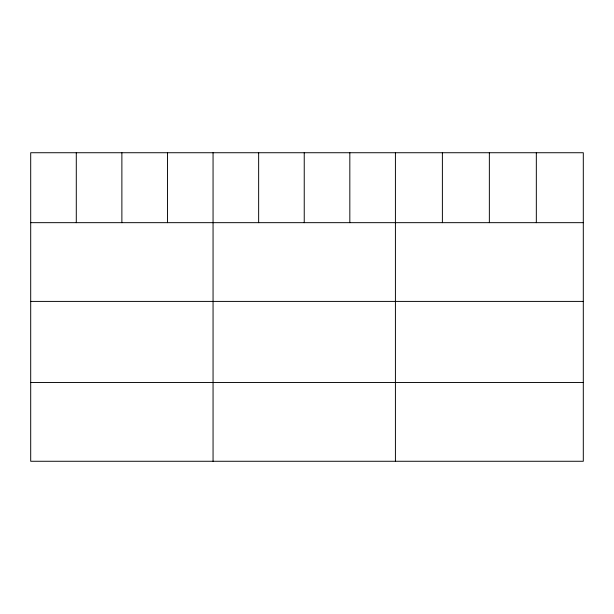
<?xml version="1.0" encoding="UTF-8"?>
<svg xmlns="http://www.w3.org/2000/svg" width="614" height="614" viewBox="0 0 614 614"><rect width="100%" height="100%" fill="white"/><g stroke="black" fill="none" stroke-linecap="round" stroke-linejoin="round"><path stroke-width="0.92" d="M583.3 222.667L583.3 461.267L30.7 461.267L30.7 152.732L583.3 152.732L583.3 222.667L30.7 222.667M30.7 301.405L583.3 301.405M30.7 382.53L583.3 382.53M536.329 152.732L536.329 222.667M489.358 152.732L489.358 222.667M442.387 152.732L442.387 222.667M395.416 152.732L395.416 461.267M349.827 152.732L349.827 222.667M304.237 152.732L304.237 222.667M258.647 152.732L258.647 222.667M213.058 152.732L213.058 461.267M167.468 152.732L167.468 222.667M121.879 152.732L121.879 222.667M76.29 152.732L76.29 222.667"/></g></svg>
